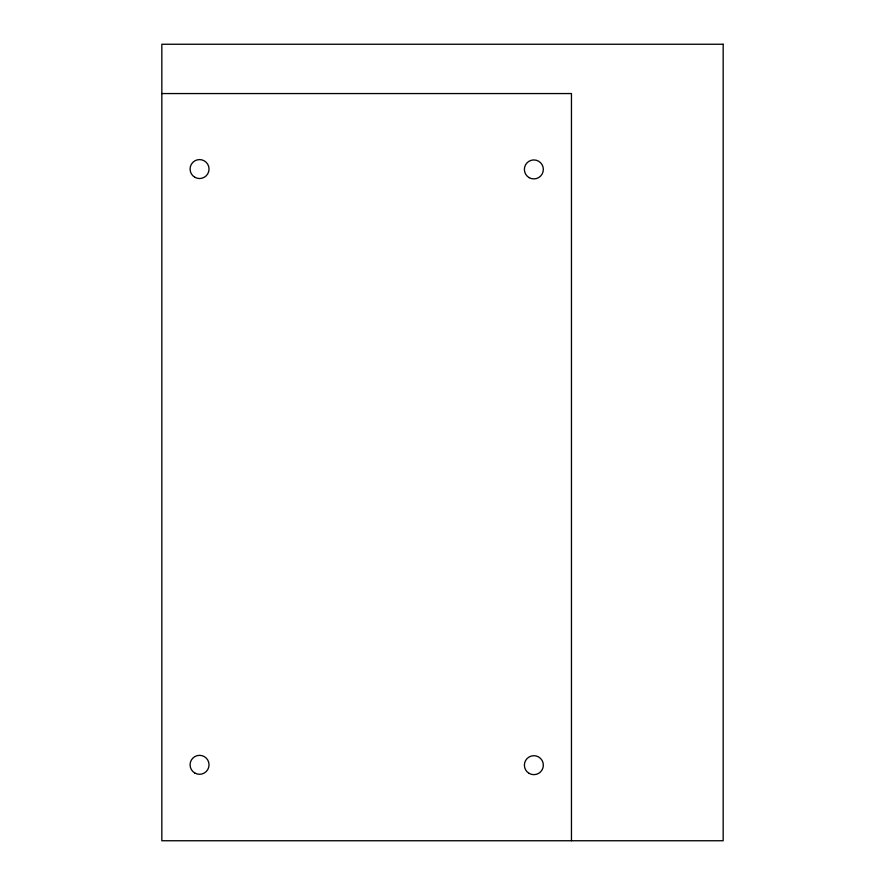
<?xml version="1.0" encoding="UTF-8"?>
<svg xmlns="http://www.w3.org/2000/svg" width="885" height="885" viewBox="0 0 885 885"><rect width="100%" height="100%" fill="white"/><g stroke="black" fill="none" stroke-linecap="round" stroke-linejoin="round"><path stroke-width="1.33" d="M161.833 93.556L571.456 93.556L571.456 840.75M723.167 44.25L161.833 44.25L161.833 840.75L723.167 840.75L723.167 44.25M529.119 773.379A9.481 9.481 0 0 0 543.346 765.171A9.481 9.481 0 0 0 529.119 756.963A9.481 9.481 0 0 0 529.119 773.379M194.822 773.025A9.481 9.481 0 0 0 209.037 764.806A9.481 9.481 0 0 0 194.822 756.598A9.481 9.481 0 0 0 194.822 773.025M194.822 177.266A9.481 9.481 0 0 0 209.037 169.057A9.481 9.481 0 0 0 194.822 160.849A9.481 9.481 0 0 0 194.822 177.266M529.119 177.631A9.481 9.481 0 0 0 543.346 169.422A9.481 9.481 0 0 0 529.119 161.203A9.481 9.481 0 0 0 529.119 177.631"/></g></svg>
